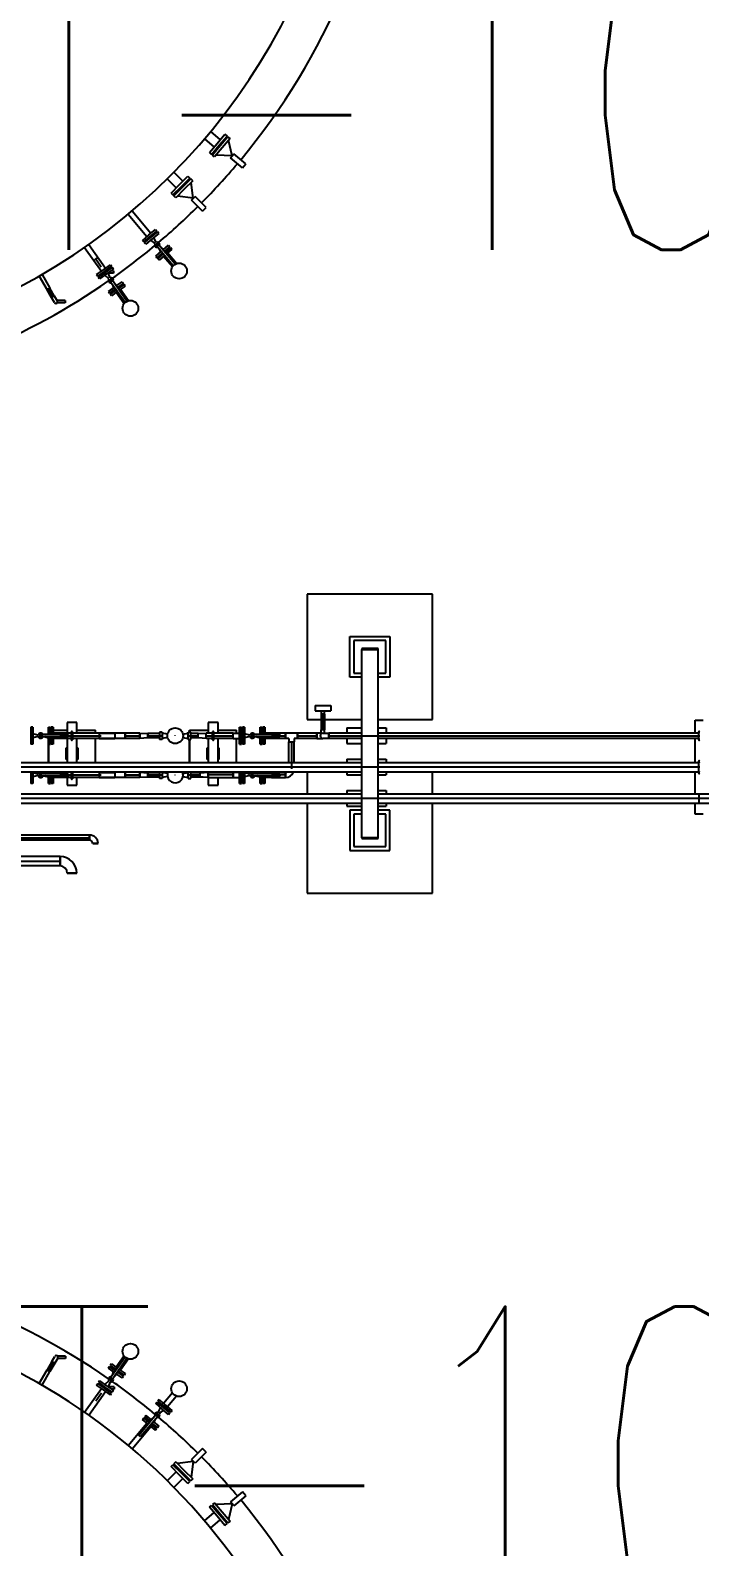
# Model space of a CAD drawing. Header units: inches. Extents: x 517790 to 538444, y 301815 to 302461.
# Drawn here: x 517837.84 to 517842.26, y 302301.58 to 302311.57 of the extents above; entities that cross this region are included whole.
import ezdxf
from ezdxf.enums import TextEntityAlignment as Align

# ---------------------------------------------------------------- set-up
doc = ezdxf.new("R2010")
doc.units = ezdxf.units.IN
doc.header["$MEASUREMENT"] = 0
doc.layers.add('硅胶总平面底图 工艺装置区', color=253, linetype='Continuous')
doc.layers.add('硅胶总平面底图0804', color=253, linetype='Continuous')
doc.styles.add('HZTXT', font='simplexs.shx', dxfattribs={"width": 0.7, "bigfont": 'hztxt.shx'})

msp = doc.modelspace()

# ---------------------------------------------------------------- linework, layer by layer
at = {"layer": '硅胶总平面底图 工艺装置区', "color": 9, "linetype": 'Continuous', "lineweight": -3}
for p, q in [((517838.9917, 302310.853), (517839.0559, 302310.7991)), ((517839.0318, 302310.9007), (517839.096, 302310.8469)), ((517839.1452, 302310.8677), (517839.0439, 302310.7471)), ((517839.0759, 302310.823), (517839.1266, 302310.8833)), ((517839.0898, 302310.8114), (517839.1404, 302310.8717)), ((517839.1464, 302310.8667), (517839.0958, 302310.8064)), ((517839.1602, 302310.8551), (517839.1096, 302310.7947)), ((517839.1266, 302310.8833), (517839.1404, 302310.8717)), ((517839.1456, 302310.8658), (517839.1452, 302310.8677)), ((517839.1602, 302310.8551), (517839.1464, 302310.8667)), ((517839.1737, 302310.741), (517839.1506, 302310.8436)), ((517839.0253, 302310.7627), (517839.0759, 302310.823)), ((517839.0253, 302310.7627), (517839.0392, 302310.751)), ((517839.0392, 302310.751), (517839.0898, 302310.8114)), ((517839.0459, 302310.747), (517839.0439, 302310.7471)), ((517839.0958, 302310.8064), (517839.0451, 302310.7461)), ((517839.059, 302310.7344), (517839.0451, 302310.7461)), ((517839.1096, 302310.7947), (517839.059, 302310.7344)), ((517839.1737, 302310.741), (517839.0686, 302310.7459)), ((517839.1626, 302310.7278), (517839.1848, 302310.7541)), ((517839.2639, 302310.6877), (517839.1848, 302310.7541)), ((517838.7902, 302310.633), (517838.8494, 302310.5738)), ((517839.2418, 302310.6614), (517839.1626, 302310.7278)), ((517839.2418, 302310.6614), (517839.2639, 302310.6877)), ((517838.7461, 302310.589), (517838.8054, 302310.5297)), ((517838.7717, 302310.4961), (517838.8274, 302310.5518)), ((517838.7845, 302310.4833), (517838.8402, 302310.539)), ((517838.9003, 302310.5903), (517838.7889, 302310.4789)), ((517838.8457, 302310.5335), (517838.79, 302310.4778)), ((517838.8274, 302310.5518), (517838.8831, 302310.6074)), ((517838.8402, 302310.539), (517838.8959, 302310.5946)), ((517838.9014, 302310.5892), (517838.8457, 302310.5335)), ((517838.9142, 302310.5764), (517838.8585, 302310.5207)), ((517838.8831, 302310.6074), (517838.8959, 302310.5946)), ((517838.9005, 302310.5883), (517838.9003, 302310.5903)), ((517838.9142, 302310.5764), (517838.9014, 302310.5892)), ((517838.9176, 302310.4615), (517838.9036, 302310.5658)), ((517838.7717, 302310.4961), (517838.7845, 302310.4833)), ((517838.7909, 302310.4787), (517838.7889, 302310.4789)), ((517838.8028, 302310.465), (517838.79, 302310.4778)), ((517838.8585, 302310.5207), (517838.8028, 302310.465)), ((517838.9176, 302310.4615), (517838.8134, 302310.4756)), ((517838.9055, 302310.4494), (517838.9298, 302310.4737)), ((517838.9785, 302310.3763), (517838.9055, 302310.4494)), ((517839.0029, 302310.4006), (517838.9298, 302310.4737)), ((517838.4892, 302310.3562), (517838.6125, 302310.2092)), ((517838.5156, 302310.3784), (517838.639, 302310.2314)), ((517838.9785, 302310.3763), (517839.0029, 302310.4006)), ((517838.6258, 302310.2203), (517838.6685, 302310.2562)), ((517838.6342, 302310.2102), (517838.677, 302310.246)), ((517838.6819, 302310.2401), (517838.6392, 302310.2043)), ((517838.6685, 302310.2562), (517838.677, 302310.246)), ((517838.6904, 302310.23), (517838.6819, 302310.2401)), ((517838.2022, 302310.1379), (517838.3123, 302309.9807)), ((517838.2305, 302310.1577), (517838.3405, 302310.0005)), ((517838.583, 302310.1844), (517838.6258, 302310.2203)), ((517838.583, 302310.1844), (517838.5915, 302310.1743)), ((517838.5915, 302310.1743), (517838.6342, 302310.2102)), ((517838.6392, 302310.2043), (517838.5965, 302310.1684)), ((517838.605, 302310.1583), (517838.5965, 302310.1684)), ((517838.6477, 302310.1942), (517838.605, 302310.1583)), ((517838.6382, 302310.2055), (517838.625, 302310.1944)), ((517838.6263, 302310.1934), (517838.625, 302310.1944)), ((517838.667, 302310.1647), (517838.6374, 302310.1856)), ((517838.6514, 302310.2166), (517838.6382, 302310.2055)), ((517838.6904, 302310.23), (517838.6477, 302310.1942)), ((517838.6521, 302310.2151), (517838.6514, 302310.2166)), ((517838.6734, 302310.17), (517838.6579, 302310.2028)), ((517838.7864, 302310.0168), (517838.6744, 302310.1502)), ((517838.7983, 302310.0268), (517838.6863, 302310.1602)), ((517838.7053, 302310.1376), (517838.7233, 302310.1248)), ((517838.719, 302310.1212), (517838.7558, 302310.1521)), ((517838.7275, 302310.1111), (517838.7643, 302310.142)), ((517838.7693, 302310.1361), (517838.7325, 302310.1052)), ((517838.7558, 302310.1521), (517838.7643, 302310.142)), ((517838.7777, 302310.126), (517838.7693, 302310.1361)), ((517838.2852, 302310.0686), (517838.2668, 302310.0566)), ((517838.276, 302310.0626), (517838.3104, 302310.0095)), ((517838.6704, 302310.0804), (517838.7071, 302310.1113)), ((517838.6704, 302310.0804), (517838.6788, 302310.0703)), ((517838.6788, 302310.0703), (517838.7156, 302310.1012)), ((517838.7206, 302310.0952), (517838.6838, 302310.0644)), ((517838.6923, 302310.0543), (517838.6838, 302310.0644)), ((517838.7291, 302310.0851), (517838.6923, 302310.0543)), ((517838.6934, 302310.1276), (517838.7028, 302310.1076)), ((517838.7086, 302310.0953), (517838.7093, 302310.0938)), ((517838.7093, 302310.0938), (517838.7166, 302310.1)), ((517838.7806, 302310.0089), (517838.7218, 302310.079)), ((517838.7285, 302310.1099), (517838.7358, 302310.116)), ((517838.7345, 302310.117), (517838.7358, 302310.116)), ((517838.7777, 302310.126), (517838.7409, 302310.0951)), ((517838.8071, 302310.0311), (517838.7482, 302310.1012)), ((517837.9027, 302309.9486), (517837.9543, 302309.8591)), ((517837.9218, 302309.9596), (517837.9734, 302309.8701)), ((517838.2807, 302309.9586), (517838.3264, 302309.9906)), ((517838.2807, 302309.9586), (517838.2883, 302309.9478)), ((517838.2883, 302309.9478), (517838.334, 302309.9798)), ((517838.3384, 302309.9734), (517838.2927, 302309.9415)), ((517838.3003, 302309.9307), (517838.2927, 302309.9415)), ((517838.346, 302309.9627), (517838.3003, 302309.9307)), ((517838.3226, 302309.9705), (517838.322, 302309.9714)), ((517838.3375, 302309.9747), (517838.3234, 302309.9648)), ((517838.3246, 302309.9638), (517838.3234, 302309.9648)), ((517838.3264, 302309.9906), (517838.3721, 302310.0226)), ((517838.334, 302309.9798), (517838.3797, 302310.0118)), ((517838.3626, 302309.9316), (517838.335, 302309.955)), ((517838.3517, 302309.9846), (517838.3375, 302309.9747)), ((517838.3841, 302310.0054), (517838.3384, 302309.9734)), ((517838.3401, 302309.9841), (517838.3411, 302309.9825)), ((517838.3511, 302309.9843), (517838.3403, 302309.9843)), ((517838.3917, 302309.9946), (517838.346, 302309.9627)), ((517838.3522, 302309.9831), (517838.3517, 302309.9846)), ((517838.3538, 302309.9843), (517838.3518, 302309.9843)), ((517838.3695, 302309.9364), (517838.3569, 302309.9703)), ((517838.3928, 302309.9688), (517838.3575, 302309.9688)), ((517838.3721, 302310.0226), (517838.3797, 302310.0118)), ((517838.3928, 302309.9843), (517838.3768, 302309.9843)), ((517838.3917, 302309.9946), (517838.3841, 302310.0054)), ((517838.3928, 302309.9843), (517838.3928, 302309.9688)), ((517837.9543, 302309.8591), (517837.9639, 302309.8646)), ((517837.9544, 302309.8591), (517837.9639, 302309.8646)), ((517837.9833, 302309.8089), (517837.9544, 302309.8591)), ((517837.9639, 302309.8646), (517837.9734, 302309.8701)), ((517837.9639, 302309.8646), (517837.9734, 302309.8701)), ((517837.9639, 302309.8646), (517837.9929, 302309.8144)), ((517838.0024, 302309.8199), (517837.9734, 302309.8701)), ((517838.3586, 302309.8473), (517838.398, 302309.8749)), ((517838.3586, 302309.8473), (517838.3662, 302309.8365)), ((517838.3662, 302309.8365), (517838.4055, 302309.8641)), ((517838.4687, 302309.7739), (517838.3688, 302309.9165)), ((517838.41, 302309.8577), (517838.3706, 302309.8302)), ((517838.4175, 302309.8469), (517838.3782, 302309.8194)), ((517838.4814, 302309.7828), (517838.3815, 302309.9254)), ((517838.3857, 302309.8924), (517838.3934, 302309.8717)), ((517838.3981, 302309.8589), (517838.3987, 302309.8573)), ((517838.3984, 302309.9013), (517838.4153, 302309.887)), ((517838.3987, 302309.8573), (517838.4064, 302309.8628)), ((517838.4623, 302309.7665), (517838.4098, 302309.8415)), ((517838.4107, 302309.8838), (517838.45, 302309.9113)), ((517838.4182, 302309.873), (517838.4576, 302309.9005)), ((517838.4191, 302309.8717), (517838.4269, 302309.8771)), ((517838.462, 302309.8942), (517838.4227, 302309.8666)), ((517838.4257, 302309.8782), (517838.4269, 302309.8771)), ((517838.4696, 302309.8834), (517838.4302, 302309.8558)), ((517838.4905, 302309.7863), (517838.438, 302309.8613)), ((517838.45, 302309.9113), (517838.4576, 302309.9005)), ((517838.4696, 302309.8834), (517838.462, 302309.8942)), ((517838.0024, 302309.8199), (517837.9833, 302309.8089)), ((517837.9833, 302309.8089), (517837.9929, 302309.8144)), ((517838.003, 302309.7748), (517837.9833, 302309.8089)), ((517837.9929, 302309.8144), (517838.0024, 302309.8199)), ((517838.0024, 302309.8199), (517838.0221, 302309.7858)), ((517838.0735, 302309.7726), (517838.0204, 302309.7726)), ((517838.0735, 302309.7881), (517838.0208, 302309.7881)), ((517838.0735, 302309.7881), (517838.0735, 302309.7726)), ((517838.3782, 302309.8194), (517838.3706, 302309.8302)), ((517840.4955, 302307.8532), (517839.6689, 302307.8532)), ((517839.6689, 302307.8532), (517839.6689, 302307.0266)), ((517840.4955, 302307.0266), (517840.4955, 302307.8532)), ((517839.9502, 302307.5732), (517840.2142, 302307.5732)), ((517839.9502, 302307.3066), (517839.9502, 302307.5732)), ((517839.9764, 302307.547), (517839.9764, 302307.3328)), ((517840.188, 302307.547), (517839.9764, 302307.547)), ((517840.188, 302307.3328), (517840.188, 302307.547)), ((517840.2142, 302307.5732), (517840.2142, 302307.3066)), ((517840.1355, 302307.4945), (517840.0289, 302307.4945)), ((517840.0289, 302307.4945), (517840.0289, 302307.4887)), ((517840.0289, 302307.4887), (517840.1355, 302307.4887)), ((517840.0289, 302306.2487), (517840.0289, 302307.4887)), ((517840.1355, 302307.4887), (517840.1355, 302307.4945)), ((517840.1355, 302306.2487), (517840.1355, 302307.4887)), ((517840.0289, 302307.3066), (517839.9502, 302307.3066)), ((517839.9764, 302307.3328), (517840.0289, 302307.3328)), ((517840.1355, 302307.3328), (517840.188, 302307.3328)), ((517840.2142, 302307.3066), (517840.1355, 302307.3066)), ((517839.7205, 302307.1196), (517839.7722, 302307.1196)), ((517839.7205, 302307.1196), (517839.7205, 302307.0852)), ((517839.7205, 302307.0852), (517839.7722, 302307.0852)), ((517839.7612, 302307.0852), (517839.7612, 302307.063)), ((517839.7832, 302307.063), (517839.7612, 302307.063)), ((517839.7612, 302307.063), (517839.7612, 302306.9597)), ((517839.7612, 302307.063), (517839.7722, 302307.063)), ((517839.7722, 302307.1196), (517839.8239, 302307.1196)), ((517839.7722, 302307.0852), (517839.8239, 302307.0852)), ((517839.7722, 302306.9597), (517839.7722, 302307.063)), ((517839.7722, 302307.063), (517839.7832, 302307.063)), ((517839.7832, 302307.063), (517839.7832, 302307.0852)), ((517839.7832, 302307.063), (517839.7832, 302306.9597)), ((517839.8239, 302307.1196), (517839.8239, 302307.0852)), ((517837.8466, 302306.9376), (517837.8466, 302306.9031)), ((517837.8482, 302306.9372), (517837.8466, 302306.9376)), ((517837.8482, 302306.9761), (517837.8482, 302306.9203)), ((517837.8614, 302306.9761), (517837.8482, 302306.9761)), ((517837.8614, 302306.9761), (517837.8614, 302306.9203)), ((517837.9631, 302306.9281), (517837.9631, 302306.9761)), ((517837.9631, 302306.9761), (517837.9763, 302306.9761)), ((517837.9763, 302306.9281), (517837.9763, 302306.9761)), ((517837.9763, 302306.9569), (517837.9824, 302306.9569)), ((517837.9763, 302306.9569), (517837.9824, 302306.9569)), ((517837.9763, 302306.9372), (517837.9778, 302306.9376)), ((517837.9778, 302306.9281), (517837.9778, 302306.9376)), ((517837.9824, 302306.9761), (517837.9824, 302306.9281)), ((517837.9956, 302306.9761), (517837.9824, 302306.9761)), ((517837.9956, 302306.9761), (517837.9956, 302306.9281)), ((517837.9956, 302306.9569), (517838.0863, 302306.9569)), ((517837.9956, 302306.9569), (517838.0863, 302306.9569)), ((517838.0381, 302306.9376), (517837.9956, 302306.9376)), ((517838.0381, 302306.9376), (517838.0381, 302306.9281)), ((517838.0381, 302306.9281), (517838.0381, 302306.9376)), ((517838.1158, 302306.9376), (517838.0381, 302306.9376)), ((517838.0863, 302307.0085), (517838.0863, 302306.9376)), ((517838.0863, 302307.0085), (517838.0863, 302306.9376)), ((517838.1514, 302307.0085), (517838.0863, 302307.0085)), ((517838.1514, 302307.0085), (517838.0863, 302307.0085)), ((517838.1158, 302306.8945), (517838.1158, 302306.9462)), ((517838.122, 302306.9462), (517838.122, 302306.8945)), ((517838.3108, 302306.9376), (517838.122, 302306.9376)), ((517838.1514, 302306.9376), (517838.1514, 302307.0085)), ((517838.1514, 302306.9376), (517838.1514, 302307.0085)), ((517838.1514, 302306.9569), (517838.2739, 302306.9569)), ((517838.1514, 302306.9569), (517838.2739, 302306.9569)), ((517838.2739, 302306.9376), (517838.2739, 302306.9569)), ((517838.2739, 302306.9376), (517838.2739, 302306.9569)), ((517838.2985, 302306.9375), (517838.3502, 302306.9375)), ((517838.2985, 302306.9375), (517838.2985, 302306.9031)), ((517838.3108, 302306.9376), (517838.3108, 302306.9375)), ((517838.3895, 302306.9376), (517838.3108, 302306.9376)), ((517838.3108, 302306.9375), (517838.3108, 302306.9376)), ((517838.3502, 302306.9375), (517838.4018, 302306.9375)), ((517838.3895, 302306.9376), (517838.3895, 302306.9375)), ((517838.3895, 302306.9376), (517838.3895, 302306.9375)), ((517838.4683, 302306.9376), (517838.3895, 302306.9376)), ((517838.4018, 302306.9375), (517838.4018, 302306.9031)), ((517838.4683, 302306.9376), (517838.4683, 302306.9031)), ((517838.4683, 302306.9031), (517838.4683, 302306.9376)), ((517838.5667, 302306.9376), (517838.4683, 302306.9376)), ((517838.5667, 302306.9376), (517838.5667, 302306.9203)), ((517838.5667, 302306.9376), (517838.6192, 302306.9341)), ((517838.5667, 302306.9031), (517838.5667, 302306.9376)), ((517838.6956, 302306.9441), (517838.6956, 302306.9203)), ((517838.7137, 302306.9441), (517838.6956, 302306.9441)), ((517838.7137, 302306.9441), (517838.7137, 302306.9203)), ((517838.7484, 302306.9309), (517838.7137, 302306.9374)), ((517838.8496, 302306.9309), (517838.8843, 302306.9374)), ((517838.8843, 302306.9203), (517838.8843, 302306.9441)), ((517838.8843, 302306.9441), (517838.9023, 302306.9441)), ((517838.8939, 302306.9569), (517839.0163, 302306.9569)), ((517838.8939, 302306.9569), (517839.0163, 302306.9569)), ((517838.8939, 302306.9569), (517838.8939, 302306.9441)), ((517838.8939, 302306.9441), (517838.8939, 302306.9569)), ((517838.9023, 302306.9203), (517838.9023, 302306.9441)), ((517838.9503, 302306.9341), (517839.0028, 302306.9376)), ((517839.0028, 302306.9203), (517839.0028, 302306.9376)), ((517839.0028, 302306.9031), (517839.0028, 302306.9376)), ((517839.0458, 302306.9376), (517839.0028, 302306.9376)), ((517839.0814, 302307.0085), (517839.0163, 302307.0085)), ((517839.0814, 302307.0085), (517839.0163, 302307.0085)), ((517839.0163, 302307.0085), (517839.0163, 302306.9376)), ((517839.0163, 302307.0085), (517839.0163, 302306.9376)), ((517839.0458, 302306.8945), (517839.0458, 302306.9462)), ((517839.052, 302306.9462), (517839.052, 302306.8945)), ((517839.1814, 302306.9376), (517839.052, 302306.9376)), ((517839.0814, 302306.9376), (517839.0814, 302307.0085)), ((517839.0814, 302306.9376), (517839.0814, 302307.0085)), ((517839.0814, 302306.9569), (517839.2039, 302306.9569)), ((517839.0814, 302306.9569), (517839.2039, 302306.9569)), ((517839.1814, 302306.9031), (517839.1814, 302306.9376)), ((517839.1814, 302306.9203), (517839.1814, 302306.9376)), ((517839.1814, 302306.9376), (517839.2238, 302306.9376)), ((517839.2039, 302306.9376), (517839.2039, 302306.9569)), ((517839.2039, 302306.9376), (517839.2039, 302306.9569)), ((517839.2238, 302306.9203), (517839.2238, 302306.9761)), ((517839.2238, 302306.9761), (517839.237, 302306.9761)), ((517839.237, 302306.9203), (517839.237, 302306.9761)), ((517839.2416, 302306.9376), (517839.2416, 302306.9031)), ((517839.2432, 302306.9372), (517839.2416, 302306.9376)), ((517839.2432, 302306.9761), (517839.2432, 302306.9203)), ((517839.2564, 302306.9761), (517839.2432, 302306.9761)), ((517839.2564, 302306.9761), (517839.2564, 302306.9203)), ((517839.3581, 302306.9281), (517839.3581, 302306.9761)), ((517839.3581, 302306.9761), (517839.3713, 302306.9761)), ((517839.3713, 302306.9281), (517839.3713, 302306.9761)), ((517839.3713, 302306.9372), (517839.3728, 302306.9376)), ((517839.3728, 302306.9281), (517839.3728, 302306.9376)), ((517839.3774, 302306.9761), (517839.3774, 302306.9281)), ((517839.3906, 302306.9761), (517839.3774, 302306.9761)), ((517839.3906, 302306.9761), (517839.3906, 302306.9281)), ((517839.4331, 302306.9376), (517839.3906, 302306.9376)), ((517839.4331, 302306.9376), (517839.4331, 302306.9281)), ((517839.4331, 302306.9281), (517839.4331, 302306.9376)), ((517839.5262, 302306.9376), (517839.4331, 302306.9376)), ((517839.5262, 302306.9376), (517839.5262, 302306.9031)), ((517839.6049, 302306.9376), (517839.5262, 302306.9376)), ((517839.5262, 302306.9031), (517839.5262, 302306.9376)), ((517839.6049, 302306.9031), (517839.6049, 302306.9376)), ((517839.7328, 302306.9376), (517839.6049, 302306.9376)), ((517839.6049, 302306.9376), (517839.6049, 302306.9031)), ((517839.6689, 302307.0266), (517839.7612, 302307.0266)), ((517839.7328, 302306.9376), (517839.7328, 302306.9203)), ((517839.7612, 302306.9376), (517839.7328, 302306.9376)), ((517839.7328, 302306.9031), (517839.7328, 302306.9376)), ((517839.7832, 302306.9597), (517839.7612, 302306.9597)), ((517839.7612, 302306.9336), (517839.7612, 302306.9597)), ((517839.7832, 302306.9597), (517839.7612, 302306.9597)), ((517839.7722, 302306.9376), (517839.8116, 302306.9376)), ((517839.7832, 302307.0266), (517840.0289, 302307.0266)), ((517839.7832, 302306.9376), (517839.7832, 302306.9597)), ((517839.8116, 302306.9031), (517839.8116, 302306.9376)), ((517840.0289, 302306.9376), (517839.8116, 302306.9376)), ((517839.8116, 302306.9376), (517839.8116, 302306.9031)), ((517839.9299, 302306.972), (517840.0289, 302306.972)), ((517839.9299, 302306.972), (517839.9299, 302306.9376)), ((517840.1355, 302307.0266), (517840.4955, 302307.0266)), ((517840.1355, 302306.972), (517840.1882, 302306.972)), ((517842.2491, 302306.9376), (517840.1355, 302306.9376)), ((517840.1882, 302306.972), (517840.1882, 302306.9376)), ((517842.2259, 302307.0237), (517842.2784, 302307.0237)), ((517842.2259, 302306.9376), (517842.2259, 302307.0237)), ((517842.2491, 302306.8945), (517842.2491, 302306.9462)), ((517842.2522, 302306.9376), (517842.2522, 302306.9493)), ((517837.8482, 302306.9035), (517837.8466, 302306.9031)), ((517837.8482, 302306.9203), (517837.8482, 302306.8646)), ((517837.8614, 302306.8646), (517837.8482, 302306.8646)), ((517837.8964, 302306.9245), (517837.8614, 302306.9337)), ((517837.8614, 302306.9203), (517837.8614, 302306.8646)), ((517837.8964, 302306.9162), (517837.8614, 302306.907)), ((517838.0927, 302306.9281), (517837.9122, 302306.9281)), ((517838.0927, 302306.9126), (517837.9122, 302306.9126)), ((517837.9417, 302306.9281), (517837.9631, 302306.9337)), ((517837.9417, 302306.9126), (517837.9631, 302306.907)), ((517837.9631, 302306.8646), (517837.9631, 302306.9126)), ((517837.9631, 302306.8646), (517837.9763, 302306.8646)), ((517837.9639, 302306.8646), (517837.9639, 302306.7448)), ((517837.9639, 302306.7448), (517837.9639, 302306.8646)), ((517837.9763, 302306.8646), (517837.9763, 302306.9126)), ((517837.9763, 302306.9035), (517837.9778, 302306.9031)), ((517837.9778, 302306.9031), (517837.9778, 302306.9126)), ((517837.9824, 302306.9126), (517837.9824, 302306.8646)), ((517837.9956, 302306.8646), (517837.9824, 302306.8646)), ((517837.9956, 302306.9126), (517837.9956, 302306.8646)), ((517838.0381, 302306.9031), (517837.9956, 302306.9031)), ((517838.0381, 302306.9203), (517838.0927, 302306.9203)), ((517838.0381, 302306.9126), (517838.0381, 302306.9031)), ((517838.0381, 302306.9031), (517838.0381, 302306.9126)), ((517838.1158, 302306.9031), (517838.0381, 302306.9031)), ((517838.0801, 302306.7631), (517838.0801, 302306.8406)), ((517838.0801, 302306.7631), (517838.0801, 302306.8406)), ((517838.0801, 302306.8406), (517838.0863, 302306.8406)), ((517838.0801, 302306.8406), (517838.0863, 302306.8406)), ((517838.0863, 302306.9031), (517838.0863, 302306.7448)), ((517838.0863, 302306.9031), (517838.0863, 302306.7448)), ((517838.0927, 302306.9281), (517838.0927, 302306.9203)), ((517838.0927, 302306.9203), (517838.1158, 302306.9203)), ((517838.0927, 302306.9203), (517838.0927, 302306.9126)), ((517838.1158, 302306.9203), (517838.122, 302306.9203)), ((517838.122, 302306.9203), (517838.2985, 302306.9203)), ((517838.3108, 302306.9031), (517838.122, 302306.9031)), ((517838.1514, 302306.7448), (517838.1514, 302306.9031)), ((517838.1514, 302306.7448), (517838.1514, 302306.9031)), ((517838.1514, 302306.8406), (517838.1576, 302306.8406)), ((517838.1514, 302306.8406), (517838.1576, 302306.8406)), ((517838.1576, 302306.8406), (517838.1576, 302306.7631)), ((517838.1576, 302306.7631), (517838.1576, 302306.8406)), ((517838.2739, 302306.7448), (517838.2739, 302306.9031)), ((517838.2739, 302306.7448), (517838.2739, 302306.9031)), ((517838.2985, 302306.9203), (517838.3108, 302306.9203)), ((517838.2985, 302306.9031), (517838.3502, 302306.9031)), ((517838.3108, 302306.9031), (517838.3108, 302306.9031)), ((517838.3895, 302306.9031), (517838.3108, 302306.9031)), ((517838.3108, 302306.9031), (517838.3108, 302306.9031)), ((517838.3502, 302306.9031), (517838.4018, 302306.9031)), ((517838.3895, 302306.9031), (517838.3895, 302306.9031)), ((517838.3895, 302306.9031), (517838.3895, 302306.9031)), ((517838.4683, 302306.9031), (517838.3895, 302306.9031)), ((517838.4683, 302306.9203), (517838.5667, 302306.9203)), ((517838.5667, 302306.9031), (517838.4683, 302306.9031)), ((517838.5667, 302306.9203), (517838.5667, 302306.9031)), ((517838.6192, 302306.9066), (517838.5667, 302306.9031)), ((517838.6192, 302306.9341), (517838.6192, 302306.9203)), ((517838.6192, 302306.9066), (517838.6192, 302306.9341)), ((517838.6956, 302306.9341), (517838.6192, 302306.9341)), ((517838.6192, 302306.9203), (517838.6192, 302306.9066)), ((517838.6192, 302306.9203), (517838.6956, 302306.9203)), ((517838.6956, 302306.9066), (517838.6192, 302306.9066)), ((517838.6956, 302306.9203), (517838.6956, 302306.8966)), ((517838.6956, 302306.9203), (517838.7104, 302306.9203)), ((517838.7137, 302306.8966), (517838.6956, 302306.8966)), ((517838.7137, 302306.9203), (517838.7137, 302306.8966)), ((517838.7484, 302306.9098), (517838.7137, 302306.9033)), ((517838.799, 302306.9193), (517838.799, 302306.9214)), ((517838.8496, 302306.9098), (517838.8843, 302306.9033)), ((517838.8843, 302306.8966), (517838.8843, 302306.9203)), ((517838.8843, 302306.8966), (517838.9023, 302306.8966)), ((517838.8875, 302306.9203), (517838.9023, 302306.9203)), ((517838.8939, 302306.8966), (517838.8939, 302306.7448)), ((517838.8939, 302306.7448), (517838.8939, 302306.8966)), ((517838.9503, 302306.9341), (517838.9023, 302306.9341)), ((517838.9023, 302306.8966), (517838.9023, 302306.9203)), ((517838.9023, 302306.9203), (517838.9503, 302306.9203)), ((517838.9503, 302306.9066), (517838.9023, 302306.9066)), ((517838.9503, 302306.9203), (517838.9503, 302306.9341)), ((517838.9503, 302306.9066), (517838.9503, 302306.9341)), ((517838.9503, 302306.9066), (517838.9503, 302306.9203)), ((517839.0028, 302306.9031), (517838.9503, 302306.9066)), ((517839.0028, 302306.9031), (517839.0028, 302306.9203)), ((517839.0028, 302306.9203), (517839.0458, 302306.9203)), ((517839.0458, 302306.9031), (517839.0028, 302306.9031)), ((517839.0101, 302306.7631), (517839.0101, 302306.8406)), ((517839.0101, 302306.7631), (517839.0101, 302306.8406)), ((517839.0101, 302306.8406), (517839.0163, 302306.8406)), ((517839.0101, 302306.8406), (517839.0163, 302306.8406)), ((517839.0163, 302306.9031), (517839.0163, 302306.7448)), ((517839.0163, 302306.9031), (517839.0163, 302306.7448)), ((517839.0458, 302306.9203), (517839.052, 302306.9203)), ((517839.052, 302306.9203), (517839.1814, 302306.9203)), ((517839.1814, 302306.9031), (517839.052, 302306.9031)), ((517839.0814, 302306.7448), (517839.0814, 302306.9031)), ((517839.0814, 302306.7448), (517839.0814, 302306.9031)), ((517839.0814, 302306.8406), (517839.0876, 302306.8406)), ((517839.0814, 302306.8406), (517839.0876, 302306.8406)), ((517839.0876, 302306.8406), (517839.0876, 302306.7631)), ((517839.0876, 302306.7631), (517839.0876, 302306.8406)), ((517839.1814, 302306.9031), (517839.1814, 302306.9203)), ((517839.1814, 302306.9031), (517839.2238, 302306.9031)), ((517839.2039, 302306.7448), (517839.2039, 302306.9031)), ((517839.2039, 302306.7448), (517839.2039, 302306.9031)), ((517839.2238, 302306.8646), (517839.2238, 302306.9203)), ((517839.2238, 302306.8646), (517839.237, 302306.8646)), ((517839.237, 302306.8646), (517839.237, 302306.9203)), ((517839.2432, 302306.9035), (517839.2416, 302306.9031)), ((517839.2432, 302306.9203), (517839.2432, 302306.8646)), ((517839.2564, 302306.8646), (517839.2432, 302306.8646)), ((517839.2913, 302306.9245), (517839.2564, 302306.9337)), ((517839.2564, 302306.9203), (517839.2564, 302306.8646)), ((517839.2913, 302306.9162), (517839.2564, 302306.907)), ((517839.4877, 302306.9281), (517839.3072, 302306.9281)), ((517839.4877, 302306.9126), (517839.3072, 302306.9126)), ((517839.3367, 302306.9281), (517839.3581, 302306.9337)), ((517839.3367, 302306.9126), (517839.3581, 302306.907)), ((517839.3581, 302306.8646), (517839.3581, 302306.9126)), ((517839.3581, 302306.8646), (517839.3713, 302306.8646)), ((517839.3713, 302306.8646), (517839.3713, 302306.9126)), ((517839.3713, 302306.9035), (517839.3728, 302306.9031)), ((517839.3728, 302306.9031), (517839.3728, 302306.9126)), ((517839.3774, 302306.9126), (517839.3774, 302306.8646)), ((517839.3906, 302306.8646), (517839.3774, 302306.8646)), ((517839.3906, 302306.9126), (517839.3906, 302306.8646)), ((517839.4331, 302306.9031), (517839.3906, 302306.9031)), ((517839.4331, 302306.9203), (517839.4877, 302306.9203)), ((517839.4331, 302306.9126), (517839.4331, 302306.9031)), ((517839.4331, 302306.9031), (517839.4331, 302306.9126)), ((517839.5262, 302306.9031), (517839.4331, 302306.9031)), ((517839.4877, 302306.9281), (517839.4877, 302306.9203)), ((517839.4877, 302306.9203), (517839.4877, 302306.9126)), ((517839.4877, 302306.9203), (517839.5262, 302306.9203)), ((517839.5483, 302306.9031), (517839.5262, 302306.9031)), ((517839.5483, 302306.9031), (517839.5483, 302306.881)), ((517839.5483, 302306.881), (517839.5828, 302306.881)), ((517839.5483, 302306.7448), (517839.5483, 302306.881)), ((517839.5483, 302306.881), (517839.5655, 302306.881)), ((517839.5655, 302306.881), (517839.5655, 302306.7448)), ((517839.5655, 302306.881), (517839.5828, 302306.881)), ((517839.6049, 302306.9031), (517839.5828, 302306.9031)), ((517839.5828, 302306.9031), (517839.5828, 302306.881)), ((517839.5828, 302306.7448), (517839.5828, 302306.881)), ((517839.6049, 302306.9203), (517839.7328, 302306.9203)), ((517839.7328, 302306.9031), (517839.6049, 302306.9031)), ((517839.7328, 302306.9203), (517839.7328, 302306.9031)), ((517839.7328, 302306.9031), (517839.7722, 302306.9031)), ((517839.8116, 302306.9031), (517839.7722, 302306.9031)), ((517839.8116, 302306.9203), (517840.0289, 302306.9203)), ((517840.0289, 302306.9031), (517839.8116, 302306.9031)), ((517839.9299, 302306.9031), (517839.9299, 302306.8687)), ((517839.9299, 302306.8687), (517840.0289, 302306.8687)), ((517840.0289, 302306.9203), (517840.1355, 302306.9203)), ((517840.1355, 302306.9203), (517842.2491, 302306.9203)), ((517842.2491, 302306.9031), (517840.1355, 302306.9031)), ((517840.1355, 302306.8687), (517840.1882, 302306.8687)), ((517840.1882, 302306.9031), (517840.1882, 302306.8687)), ((517842.2259, 302306.7448), (517842.2259, 302306.9031)), ((517842.2491, 302306.9203), (517842.2553, 302306.9203)), ((517842.2522, 302306.8914), (517842.2522, 302306.9031)), ((517835.9243, 302306.7448), (517840.0289, 302306.7448)), ((517838.0863, 302306.7631), (517838.0801, 302306.7631)), ((517838.0863, 302306.7631), (517838.0801, 302306.7631)), ((517838.1576, 302306.7631), (517838.1514, 302306.7631)), ((517838.1576, 302306.7631), (517838.1514, 302306.7631)), ((517839.0163, 302306.7631), (517839.0101, 302306.7631)), ((517839.0163, 302306.7631), (517839.0101, 302306.7631)), ((517839.0876, 302306.7631), (517839.0814, 302306.7631)), ((517839.0876, 302306.7631), (517839.0814, 302306.7631)), ((517839.5655, 302306.7448), (517839.5655, 302306.7014)), ((517839.9299, 302306.7653), (517839.9299, 302306.7448)), ((517839.9299, 302306.7653), (517840.0289, 302306.7653)), ((517840.1355, 302306.7653), (517840.1882, 302306.7653)), ((517840.1355, 302306.7448), (517842.2491, 302306.7448)), ((517840.1882, 302306.7653), (517840.1882, 302306.7448)), ((517842.2491, 302306.6744), (517842.2491, 302306.7529)), ((517842.2522, 302306.7448), (517842.2522, 302306.756)), ((517842.2522, 302306.7448), (517842.2522, 302306.7424)), ((517840.0289, 302306.7137), (517835.9243, 302306.7137)), ((517835.9243, 302306.6825), (517840.0289, 302306.6825)), ((517837.8466, 302306.6793), (517837.8466, 302306.6447)), ((517837.8482, 302306.6788), (517837.8466, 302306.6793)), ((517837.8482, 302306.6452), (517837.8466, 302306.6447)), ((517837.8482, 302306.6825), (517837.8482, 302306.662)), ((517837.8482, 302306.662), (517837.8482, 302306.6062)), ((517837.8614, 302306.6825), (517837.8614, 302306.662)), ((517837.8964, 302306.6662), (517837.8614, 302306.6754)), ((517837.8614, 302306.662), (517837.8614, 302306.6062)), ((517837.8964, 302306.6578), (517837.8614, 302306.6486)), ((517838.0927, 302306.6697), (517837.9122, 302306.6697)), ((517838.0927, 302306.6543), (517837.9122, 302306.6543)), ((517837.9417, 302306.6697), (517837.9631, 302306.6754)), ((517837.9417, 302306.6543), (517837.9631, 302306.6486)), ((517837.9631, 302306.6697), (517837.9631, 302306.6825)), ((517837.9631, 302306.6062), (517837.9631, 302306.6543)), ((517837.9763, 302306.6697), (517837.9763, 302306.6825)), ((517837.9763, 302306.6788), (517837.9778, 302306.6793)), ((517837.9763, 302306.6062), (517837.9763, 302306.6543)), ((517837.9763, 302306.6452), (517837.9778, 302306.6447)), ((517837.9778, 302306.6697), (517837.9778, 302306.6793)), ((517837.9778, 302306.6447), (517837.9778, 302306.6543)), ((517837.9824, 302306.6469), (517837.9778, 302306.6469)), ((517837.9824, 302306.6469), (517837.9778, 302306.6469)), ((517837.9824, 302306.6825), (517837.9824, 302306.6697)), ((517837.9824, 302306.6543), (517837.9824, 302306.6062)), ((517837.9956, 302306.6825), (517837.9956, 302306.6697)), ((517838.0381, 302306.6793), (517837.9956, 302306.6793)), ((517837.9956, 302306.6543), (517837.9956, 302306.6062)), ((517838.0381, 302306.6447), (517837.9956, 302306.6447)), ((517838.0381, 302306.6793), (517838.0381, 302306.6697)), ((517838.0381, 302306.6697), (517838.0381, 302306.6793)), ((517838.1158, 302306.6793), (517838.0381, 302306.6793)), ((517838.0381, 302306.662), (517838.0927, 302306.662)), ((517838.0381, 302306.6543), (517838.0381, 302306.6447)), ((517838.0381, 302306.6447), (517838.0381, 302306.6543)), ((517838.1158, 302306.6447), (517838.0381, 302306.6447)), ((517838.0863, 302306.6825), (517838.0863, 302306.6793)), ((517838.0863, 302306.6825), (517838.0863, 302306.6793)), ((517838.0863, 302306.6447), (517838.0863, 302306.5952)), ((517838.0863, 302306.6447), (517838.0863, 302306.5952)), ((517838.0927, 302306.6697), (517838.0927, 302306.662)), ((517838.0927, 302306.662), (517838.0927, 302306.6543)), ((517838.0927, 302306.662), (517838.1158, 302306.662)), ((517838.1158, 302306.6362), (517838.1158, 302306.6825)), ((517838.1158, 302306.662), (517838.122, 302306.662)), ((517838.122, 302306.6825), (517838.122, 302306.6362)), ((517838.3108, 302306.6793), (517838.122, 302306.6793)), ((517838.122, 302306.662), (517838.2985, 302306.662)), ((517838.3108, 302306.6447), (517838.122, 302306.6447)), ((517838.1514, 302306.6793), (517838.1514, 302306.6825)), ((517838.1514, 302306.6793), (517838.1514, 302306.6825)), ((517838.1514, 302306.5952), (517838.1514, 302306.6447)), ((517838.1514, 302306.5952), (517838.1514, 302306.6447)), ((517838.2739, 302306.6793), (517838.2739, 302306.6825)), ((517838.2739, 302306.6793), (517838.2739, 302306.6825)), ((517838.2985, 302306.6792), (517838.3502, 302306.6792)), ((517838.2985, 302306.6792), (517838.2985, 302306.6448)), ((517838.2985, 302306.662), (517838.3108, 302306.662)), ((517838.2985, 302306.6448), (517838.3502, 302306.6448)), ((517838.3108, 302306.6792), (517838.3108, 302306.6793)), ((517838.3108, 302306.6793), (517838.3108, 302306.6792)), ((517838.3895, 302306.6793), (517838.3108, 302306.6793)), ((517838.3108, 302306.6447), (517838.3108, 302306.6448)), ((517838.3108, 302306.6448), (517838.3108, 302306.6447)), ((517838.3895, 302306.6447), (517838.3108, 302306.6447)), ((517838.3502, 302306.6792), (517838.4018, 302306.6792)), ((517838.3502, 302306.6448), (517838.4018, 302306.6448)), ((517838.3895, 302306.6793), (517838.3895, 302306.6792)), ((517838.4683, 302306.6793), (517838.3895, 302306.6793)), ((517838.3895, 302306.6793), (517838.3895, 302306.6792)), ((517838.3895, 302306.6448), (517838.3895, 302306.6447)), ((517838.3895, 302306.6448), (517838.3895, 302306.6447)), ((517838.4683, 302306.6447), (517838.3895, 302306.6447)), ((517838.4018, 302306.6792), (517838.4018, 302306.6448)), ((517838.4683, 302306.6447), (517838.4683, 302306.6793)), ((517838.5667, 302306.6793), (517838.4683, 302306.6793)), ((517838.4683, 302306.6793), (517838.4683, 302306.6447)), ((517838.4683, 302306.662), (517838.5667, 302306.662)), ((517838.5667, 302306.6447), (517838.4683, 302306.6447)), ((517838.5667, 302306.6447), (517838.5667, 302306.6793)), ((517838.5667, 302306.6793), (517838.5667, 302306.662)), ((517838.5667, 302306.6793), (517838.6192, 302306.6758)), ((517838.5667, 302306.662), (517838.5667, 302306.6447)), ((517838.6192, 302306.6482), (517838.5667, 302306.6447)), ((517838.6192, 302306.6758), (517838.6192, 302306.662)), ((517838.6192, 302306.6482), (517838.6192, 302306.6758)), ((517838.6956, 302306.6758), (517838.6192, 302306.6758)), ((517838.6192, 302306.662), (517838.6192, 302306.6482)), ((517838.6192, 302306.662), (517838.6956, 302306.662)), ((517838.6956, 302306.6482), (517838.6192, 302306.6482)), ((517838.6956, 302306.6825), (517838.6956, 302306.662)), ((517838.6956, 302306.662), (517838.7104, 302306.662)), ((517838.6956, 302306.662), (517838.6956, 302306.6382)), ((517838.7137, 302306.6382), (517838.6956, 302306.6382)), ((517838.7137, 302306.6825), (517838.7137, 302306.662)), ((517838.7484, 302306.6725), (517838.7137, 302306.6791)), ((517838.7137, 302306.662), (517838.7137, 302306.6382)), ((517838.7484, 302306.6515), (517838.7137, 302306.6449)), ((517838.799, 302306.661), (517838.799, 302306.663)), ((517838.8496, 302306.6725), (517838.8843, 302306.6791)), ((517838.8496, 302306.6515), (517838.8843, 302306.6449)), ((517838.8843, 302306.662), (517838.8843, 302306.6825)), ((517838.8843, 302306.6382), (517838.8843, 302306.662)), ((517838.8843, 302306.6382), (517838.9023, 302306.6382)), ((517838.8875, 302306.662), (517838.9023, 302306.662)), ((517838.9023, 302306.662), (517838.9023, 302306.6825)), ((517838.9638, 302306.6758), (517838.9023, 302306.6758)), ((517838.9023, 302306.662), (517838.9638, 302306.662)), ((517838.9023, 302306.6382), (517838.9023, 302306.662)), ((517838.9638, 302306.6482), (517838.9023, 302306.6482)), ((517838.9843, 302306.6469), (517838.9023, 302306.6469)), ((517838.9843, 302306.6469), (517838.9023, 302306.6469)), ((517838.9638, 302306.6758), (517839.0163, 302306.6793)), ((517838.9638, 302306.6482), (517838.9638, 302306.6758)), ((517838.9638, 302306.662), (517838.9638, 302306.6758)), ((517838.9638, 302306.6482), (517838.9638, 302306.662)), ((517839.0163, 302306.6447), (517838.9638, 302306.6482)), ((517839.0163, 302306.6825), (517839.0163, 302306.6793)), ((517839.0163, 302306.6825), (517839.0163, 302306.6793)), ((517839.0163, 302306.6793), (517839.0163, 302306.6447)), ((517839.0163, 302306.6793), (517839.1814, 302306.6793)), ((517839.0163, 302306.662), (517839.0163, 302306.6793)), ((517839.1814, 302306.662), (517839.0163, 302306.662)), ((517839.0163, 302306.6447), (517839.0163, 302306.662)), ((517839.0163, 302306.6447), (517839.1814, 302306.6447)), ((517839.0163, 302306.6447), (517839.0163, 302306.5952)), ((517839.0163, 302306.6447), (517839.0163, 302306.5952)), ((517839.0814, 302306.6793), (517839.0814, 302306.6825)), ((517839.0814, 302306.6793), (517839.0814, 302306.6825)), ((517839.0814, 302306.5952), (517839.0814, 302306.6447)), ((517839.0814, 302306.5952), (517839.0814, 302306.6447)), ((517839.1814, 302306.6793), (517839.1814, 302306.6447)), ((517839.1814, 302306.662), (517839.1814, 302306.6793)), ((517839.1814, 302306.6793), (517839.2238, 302306.6793)), ((517839.1814, 302306.6447), (517839.1814, 302306.662)), ((517839.1814, 302306.6447), (517839.2238, 302306.6447)), ((517839.2039, 302306.6793), (517839.2039, 302306.6825)), ((517839.2039, 302306.6793), (517839.2039, 302306.6825)), ((517839.2238, 302306.662), (517839.2238, 302306.6825)), ((517839.2238, 302306.6062), (517839.2238, 302306.662)), ((517839.237, 302306.662), (517839.237, 302306.6825)), ((517839.237, 302306.6062), (517839.237, 302306.662)), ((517839.2416, 302306.6793), (517839.2416, 302306.662)), ((517839.2432, 302306.6788), (517839.2416, 302306.6793)), ((517839.2416, 302306.662), (517839.2416, 302306.6447)), ((517839.2432, 302306.6452), (517839.2416, 302306.6447)), ((517839.2432, 302306.6825), (517839.2432, 302306.662)), ((517839.2432, 302306.662), (517839.2432, 302306.6062)), ((517839.2564, 302306.6825), (517839.2564, 302306.662)), ((517839.2913, 302306.6662), (517839.2564, 302306.6754)), ((517839.2564, 302306.662), (517839.2564, 302306.6062)), ((517839.2913, 302306.6578), (517839.2564, 302306.6486)), ((517839.4877, 302306.6697), (517839.3072, 302306.6697)), ((517839.4877, 302306.6543), (517839.3072, 302306.6543)), ((517839.3367, 302306.6697), (517839.3581, 302306.6754)), ((517839.3367, 302306.6543), (517839.3581, 302306.6486)), ((517839.3581, 302306.6697), (517839.3581, 302306.6825)), ((517839.3581, 302306.6062), (517839.3581, 302306.6543)), ((517839.3713, 302306.6697), (517839.3713, 302306.6825)), ((517839.3713, 302306.6788), (517839.3728, 302306.6793)), ((517839.3713, 302306.6062), (517839.3713, 302306.6543)), ((517839.3713, 302306.6452), (517839.3728, 302306.6447)), ((517839.3728, 302306.6697), (517839.3728, 302306.6793)), ((517839.3728, 302306.6447), (517839.3728, 302306.6543)), ((517839.3774, 302306.6825), (517839.3774, 302306.6697)), ((517839.3774, 302306.6543), (517839.3774, 302306.6062)), ((517839.3906, 302306.6825), (517839.3906, 302306.6697)), ((517839.4331, 302306.6793), (517839.3906, 302306.6793)), ((517839.3906, 302306.6543), (517839.3906, 302306.6062)), ((517839.4331, 302306.6447), (517839.3906, 302306.6447)), ((517839.4331, 302306.6793), (517839.4331, 302306.6697)), ((517839.4331, 302306.6793), (517839.4331, 302306.6697)), ((517839.4331, 302306.6793), (517839.5262, 302306.6793)), ((517839.4877, 302306.662), (517839.4331, 302306.662)), ((517839.4331, 302306.6543), (517839.4331, 302306.6447)), ((517839.4331, 302306.6543), (517839.4331, 302306.6447)), ((517839.4331, 302306.6447), (517839.5262, 302306.6447)), ((517839.4877, 302306.6697), (517839.4877, 302306.662)), ((517839.4877, 302306.662), (517839.4877, 302306.6543)), ((517839.5262, 302306.662), (517839.4877, 302306.662)), ((517839.5262, 302306.6447), (517839.5262, 302306.6793)), ((517839.5262, 302306.6793), (517839.5262, 302306.6447)), ((517839.6689, 302306.6825), (517839.6689, 302306.5382)), ((517839.9299, 302306.6825), (517839.9299, 302306.662)), ((517839.9299, 302306.662), (517840.0289, 302306.662)), ((517840.1355, 302306.7137), (517840.0289, 302306.7137)), ((517842.2491, 302306.7137), (517840.1355, 302306.7137)), ((517840.1355, 302306.6825), (517842.2491, 302306.6825)), ((517840.1355, 302306.662), (517840.1882, 302306.662)), ((517840.1882, 302306.6825), (517840.1882, 302306.662)), ((517840.4955, 302306.5382), (517840.4955, 302306.6825)), ((517842.2259, 302306.5382), (517842.2259, 302306.6825)), ((517842.2553, 302306.7137), (517842.2491, 302306.7137)), ((517842.2522, 302306.685), (517842.2522, 302306.6825)), ((517842.2522, 302306.6713), (517842.2522, 302306.6825)), ((517836.1827, 302306.5382), (517840.0289, 302306.5382)), ((517837.8614, 302306.6062), (517837.8482, 302306.6062)), ((517837.9631, 302306.6062), (517837.9763, 302306.6062)), ((517837.9956, 302306.6062), (517837.9824, 302306.6062)), ((517838.0863, 302306.5952), (517838.1514, 302306.5952)), ((517838.0863, 302306.5952), (517838.1514, 302306.5952)), ((517839.0163, 302306.5952), (517839.0814, 302306.5952)), ((517839.0163, 302306.5952), (517839.0814, 302306.5952)), ((517839.2238, 302306.6062), (517839.237, 302306.6062)), ((517839.2564, 302306.6062), (517839.2432, 302306.6062)), ((517839.3581, 302306.6062), (517839.3713, 302306.6062)), ((517839.3906, 302306.6062), (517839.3774, 302306.6062)), ((517839.9299, 302306.5587), (517839.9299, 302306.5382)), ((517839.9299, 302306.5587), (517840.0289, 302306.5587)), ((517840.1355, 302306.5587), (517840.1882, 302306.5587)), ((517840.1355, 302306.5382), (517844.8855, 302306.5382)), ((517840.1882, 302306.5587), (517840.1882, 302306.5382)), ((517842.2522, 302306.4758), (517842.2522, 302306.5382)), ((517840.0289, 302306.507), (517836.1827, 302306.507)), ((517836.1827, 302306.4758), (517840.0289, 302306.4758)), ((517839.6689, 302306.4758), (517839.6689, 302305.8841)), ((517839.9299, 302306.4758), (517839.9299, 302306.4553)), ((517839.9299, 302306.4553), (517840.0289, 302306.4553)), ((517840.1355, 302306.507), (517840.0289, 302306.507)), ((517844.8855, 302306.507), (517840.1355, 302306.507)), ((517840.1355, 302306.4758), (517844.8855, 302306.4758)), ((517840.1355, 302306.4553), (517840.1882, 302306.4553)), ((517840.1882, 302306.4758), (517840.1882, 302306.4553)), ((517840.4955, 302305.8841), (517840.4955, 302306.4758)), ((517842.2259, 302306.4037), (517842.2259, 302306.4758)), ((517840.0289, 302306.4307), (517839.9502, 302306.4307)), ((517839.9502, 302306.4307), (517839.9502, 302306.1641)), ((517840.0289, 302306.4045), (517839.9764, 302306.4045)), ((517839.9764, 302306.4045), (517839.9764, 302306.1903)), ((517840.2142, 302306.4307), (517840.1355, 302306.4307)), ((517840.188, 302306.4045), (517840.1355, 302306.4045)), ((517840.188, 302306.1903), (517840.188, 302306.4045)), ((517840.2142, 302306.1641), (517840.2142, 302306.4307)), ((517842.2784, 302306.4037), (517842.2259, 302306.4037)), ((517838.2345, 302306.2659), (517836.5862, 302306.2659)), ((517836.5862, 302306.2487), (517838.2345, 302306.2487)), ((517838.2345, 302306.2314), (517838.2345, 302306.2659)), ((517838.2345, 302306.2659), (517838.2345, 302306.2314)), ((517840.0289, 302306.2487), (517840.0289, 302306.2428)), ((517840.1355, 302306.2487), (517840.0289, 302306.2487)), ((517840.0289, 302306.2428), (517840.1355, 302306.2428)), ((517840.1355, 302306.2428), (517840.1355, 302306.2487)), ((517838.2345, 302306.2314), (517836.5862, 302306.2314)), ((517838.2566, 302306.2093), (517838.2911, 302306.2093)), ((517838.2911, 302306.2093), (517838.2566, 302306.2093)), ((517839.9502, 302306.1641), (517840.2142, 302306.1641)), ((517839.9764, 302306.1903), (517840.188, 302306.1903)), ((517838.0402, 302306.1248), (517836.5862, 302306.1248)), ((517836.5862, 302306.0937), (517838.0402, 302306.0937)), ((517838.0402, 302306.0625), (517836.5862, 302306.0625)), ((517838.0402, 302306.0625), (517838.0402, 302306.1248)), ((517838.0402, 302306.1248), (517838.0402, 302306.0625)), ((517838.0877, 302306.0149), (517838.1501, 302306.0149)), ((517838.1501, 302306.0149), (517838.0877, 302306.0149)), ((517839.6689, 302305.8841), (517840.4955, 302305.8841)), ((517837.9027, 302302.6521), (517837.9543, 302302.7416)), ((517837.9639, 302302.7361), (517837.9543, 302302.7416)), ((517837.9863, 302302.797), (517837.9544, 302302.7416)), ((517837.9639, 302302.7361), (517837.9544, 302302.7416)), ((517837.9639, 302302.7361), (517837.9959, 302302.7915)), ((517838.0054, 302302.786), (517837.9734, 302302.7306)), ((517837.9863, 302302.797), (517838.006, 302302.8311)), ((517837.9959, 302302.7915), (517837.9863, 302302.797)), ((517837.9863, 302302.797), (517838.0054, 302302.786)), ((517838.0054, 302302.786), (517837.9959, 302302.7915)), ((517838.0251, 302302.8201), (517838.0054, 302302.786)), ((517838.0765, 302302.8333), (517838.0234, 302302.8333)), ((517838.0765, 302302.8178), (517838.0238, 302302.8178)), ((517838.0765, 302302.8333), (517838.0765, 302302.8178)), ((517838.3586, 302302.7533), (517838.3662, 302302.7641)), ((517838.398, 302302.7258), (517838.3586, 302302.7533)), ((517838.4055, 302302.7366), (517838.3662, 302302.7641)), ((517838.4687, 302302.8268), (517838.3688, 302302.6841)), ((517838.3782, 302302.7813), (517838.3706, 302302.7705)), ((517838.3706, 302302.7705), (517838.41, 302302.7429)), ((517838.3782, 302302.7813), (517838.4175, 302302.7537)), ((517838.4814, 302302.8179), (517838.3815, 302302.6752)), ((517838.3981, 302302.7418), (517838.3987, 302302.7433)), ((517838.4064, 302302.7379), (517838.3987, 302302.7433)), ((517838.4623, 302302.8342), (517838.4098, 302302.7592)), ((517838.4302, 302302.7448), (517838.4696, 302302.7173)), ((517838.4905, 302302.8144), (517838.438, 302302.7394)), ((517837.9218, 302302.6411), (517837.9734, 302302.7306)), ((517837.9734, 302302.7306), (517837.9639, 302302.7361)), ((517837.9734, 302302.7306), (517837.9639, 302302.7361)), ((517838.2807, 302302.6421), (517838.2883, 302302.6529)), ((517838.3264, 302302.6101), (517838.2807, 302302.6421)), ((517838.334, 302302.6209), (517838.2883, 302302.6529)), ((517838.3003, 302302.67), (517838.2927, 302302.6592)), ((517838.2927, 302302.6592), (517838.3384, 302302.6272)), ((517838.3003, 302302.67), (517838.346, 302302.638)), ((517838.3626, 302302.6691), (517838.335, 302302.6457)), ((517838.3695, 302302.6643), (517838.3569, 302302.6303)), ((517838.3857, 302302.7083), (517838.3934, 302302.729)), ((517838.3984, 302302.6994), (517838.4153, 302302.7137)), ((517838.45, 302302.6894), (517838.4107, 302302.7169)), ((517838.4576, 302302.7002), (517838.4182, 302302.7277)), ((517838.4269, 302302.7235), (517838.4191, 302302.729)), ((517838.4227, 302302.734), (517838.462, 302302.7065)), ((517838.4257, 302302.7225), (517838.4269, 302302.7235)), ((517838.45, 302302.6894), (517838.4576, 302302.7002)), ((517838.4696, 302302.7173), (517838.462, 302302.7065)), ((517838.2022, 302302.4627), (517838.3123, 302302.62)), ((517838.2305, 302302.443), (517838.3405, 302302.6002)), ((517838.2756, 302302.5375), (517838.3123, 302302.5899)), ((517838.3246, 302302.6369), (517838.3234, 302302.6358)), ((517838.3234, 302302.6358), (517838.3375, 302302.6259)), ((517838.3249, 302302.6272), (517838.3259, 302302.6285)), ((517838.3721, 302302.5781), (517838.3264, 302302.6101)), ((517838.3797, 302302.5889), (517838.334, 302302.6209)), ((517838.3375, 302302.6259), (517838.3517, 302302.616)), ((517838.3384, 302302.6272), (517838.3841, 302302.5952)), ((517838.3439, 302302.6158), (517838.343, 302302.6146)), ((517838.3567, 302302.6144), (517838.3432, 302302.6144)), ((517838.346, 302302.638), (517838.3917, 302302.606)), ((517838.3522, 302302.6176), (517838.3517, 302302.616)), ((517838.3958, 302302.6299), (517838.3576, 302302.6299)), ((517838.3721, 302302.5781), (517838.3797, 302302.5889)), ((517838.3958, 302302.6144), (517838.3797, 302302.6144)), ((517838.3917, 302302.606), (517838.3841, 302302.5952)), ((517838.3958, 302302.6299), (517838.3958, 302302.6144)), ((517838.6923, 302302.5464), (517838.6838, 302302.5363)), ((517838.6923, 302302.5464), (517838.735, 302302.5106)), ((517838.7806, 302302.5918), (517838.7218, 302302.5217)), ((517838.8071, 302302.5696), (517838.7482, 302302.4995)), ((517838.5585, 302302.3122), (517838.6744, 302302.4505)), ((517838.5703, 302302.3023), (517838.6863, 302302.4405)), ((517838.605, 302302.4424), (517838.5965, 302302.4323)), ((517838.605, 302302.4424), (517838.6418, 302302.4115)), ((517838.6704, 302302.5203), (517838.6788, 302302.5304)), ((517838.7131, 302302.4844), (517838.6704, 302302.5203)), ((517838.7216, 302302.4945), (517838.6788, 302302.5304)), ((517838.6934, 302302.473), (517838.6837, 302302.4615)), ((517838.6838, 302302.5363), (517838.7265, 302302.5005)), ((517838.6874, 302302.4603), (517838.7028, 302302.493)), ((517838.6938, 302302.4549), (517838.7233, 302302.4758)), ((517838.7053, 302302.4631), (517838.6956, 302302.4516)), ((517838.7086, 302302.5054), (517838.7093, 302302.5068)), ((517838.7358, 302302.4846), (517838.7093, 302302.5068)), ((517838.7558, 302302.4486), (517838.7131, 302302.4844)), ((517838.7206, 302302.5054), (517838.7166, 302302.5007)), ((517838.7643, 302302.4587), (517838.7216, 302302.4945)), ((517838.7265, 302302.5005), (517838.7693, 302302.4646)), ((517838.7325, 302302.4955), (517838.7285, 302302.4908)), ((517838.7345, 302302.4837), (517838.7358, 302302.4846)), ((517838.735, 302302.5106), (517838.7777, 302302.4747)), ((517838.7558, 302302.4486), (517838.7643, 302302.4587)), ((517838.7777, 302302.4747), (517838.7693, 302302.4646)), ((517838.4892, 302302.2444), (517838.6125, 302302.3915)), ((517838.5156, 302302.2223), (517838.639, 302302.3693)), ((517838.583, 302302.4162), (517838.5915, 302302.4263)), ((517838.6198, 302302.3854), (517838.583, 302302.4162)), ((517838.6283, 302302.3955), (517838.5915, 302302.4263)), ((517838.5965, 302302.4323), (517838.6333, 302302.4014)), ((517838.6263, 302302.4072), (517838.625, 302302.4063)), ((517838.625, 302302.4063), (517838.6323, 302302.4002)), ((517838.6685, 302302.3445), (517838.6317, 302302.3754)), ((517838.6555, 302302.4279), (517838.6374, 302302.4151)), ((517838.677, 302302.3546), (517838.6402, 302302.3855)), ((517838.6441, 302302.3902), (517838.6514, 302302.3841)), ((517838.6452, 302302.3914), (517838.6819, 302302.3606)), ((517838.6521, 302302.3856), (517838.6514, 302302.3841)), ((517838.6536, 302302.4015), (517838.6904, 302302.3707)), ((517838.6674, 302302.4179), (517838.6579, 302302.3979)), ((517838.6685, 302302.3445), (517838.677, 302302.3546)), ((517838.6904, 302302.3707), (517838.6819, 302302.3606)), ((517838.5644, 302302.3072), (517838.5585, 302302.3122)), ((517838.5703, 302302.3023), (517838.5644, 302302.3072)), ((517838.9785, 302302.2244), (517838.9055, 302302.1513)), ((517838.9298, 302302.127), (517838.9055, 302302.1513)), ((517839.0029, 302302.2001), (517838.9298, 302302.127)), ((517839.0029, 302302.2001), (517838.9785, 302302.2244)), ((517838.7461, 302302.0117), (517838.8054, 302302.071)), ((517838.7717, 302302.1046), (517838.7845, 302302.1174)), ((517838.8274, 302302.0489), (517838.7717, 302302.1046)), ((517838.8402, 302302.0617), (517838.7845, 302302.1174)), ((517838.7909, 302302.122), (517838.7889, 302302.1218)), ((517838.7889, 302302.1218), (517838.9003, 302302.0104)), ((517838.8028, 302302.1357), (517838.79, 302302.1229)), ((517838.79, 302302.1229), (517838.8457, 302302.0672)), ((517838.8028, 302302.1357), (517838.8585, 302302.08)), ((517838.9176, 302302.1391), (517838.8134, 302302.1251)), ((517838.8831, 302301.9932), (517838.8274, 302302.0489)), ((517838.8959, 302302.006), (517838.8402, 302302.0617)), ((517838.8457, 302302.0672), (517838.9014, 302302.0115)), ((517838.8585, 302302.08), (517838.9142, 302302.0243)), ((517838.9176, 302302.1391), (517838.9036, 302302.0349)), ((517838.7902, 302301.9676), (517838.8494, 302302.0269)), ((517838.8831, 302301.9932), (517838.8959, 302302.006)), ((517838.9005, 302302.0124), (517838.9003, 302302.0104)), ((517838.9142, 302302.0243), (517838.9014, 302302.0115)), ((517839.0253, 302301.838), (517839.0392, 302301.8496)), ((517839.0898, 302301.7893), (517839.0392, 302301.8496)), ((517839.0459, 302301.8537), (517839.0439, 302301.8536)), ((517839.0439, 302301.8536), (517839.1452, 302301.733)), ((517839.059, 302301.8663), (517839.0451, 302301.8546)), ((517839.0451, 302301.8546), (517839.0958, 302301.7943)), ((517839.059, 302301.8663), (517839.1096, 302301.8059)), ((517839.1737, 302301.8597), (517839.0686, 302301.8548)), ((517839.1737, 302301.8597), (517839.1506, 302301.7571)), ((517839.2418, 302301.9393), (517839.1626, 302301.8729)), ((517839.1848, 302301.8465), (517839.1626, 302301.8729)), ((517839.2639, 302301.913), (517839.1848, 302301.8465)), ((517839.2639, 302301.913), (517839.2418, 302301.9393)), ((517838.9917, 302301.7477), (517839.0559, 302301.8016)), ((517839.0759, 302301.7777), (517839.0253, 302301.838)), ((517839.0318, 302301.7), (517839.096, 302301.7538)), ((517839.1266, 302301.7174), (517839.0759, 302301.7777)), ((517839.1404, 302301.729), (517839.0898, 302301.7893)), ((517839.0958, 302301.7943), (517839.1464, 302301.734)), ((517839.1096, 302301.8059), (517839.1602, 302301.7456)), ((517839.1602, 302301.7456), (517839.1464, 302301.734)), ((517839.1266, 302301.7174), (517839.1404, 302301.729)), ((517839.1456, 302301.7349), (517839.1452, 302301.733))]:
    msp.add_line(p, q, dxfattribs=at)
for centre, radius in [((517838.6804, 302310.1552), 0.00775), ((517838.8251, 302309.9827), 0.0517), ((517838.3752, 302309.921), 0.00775), ((517838.5043, 302309.7365), 0.0517), ((517838.799, 302306.9203), 0.0517), ((517837.9122, 302306.9203), 0.00775), ((517839.3072, 302306.9203), 0.00775), ((517837.9122, 302306.662), 0.00775), ((517839.3072, 302306.662), 0.00775), ((517838.5043, 302302.8642), 0.0517), ((517838.3752, 302302.6797), 0.00775), ((517838.8251, 302302.618), 0.0517), ((517838.6804, 302302.4455), 0.00775)]:
    msp.add_circle(centre, radius, dxfattribs=at)
for centre, radius, start, end in [((517835.8456, 302313.5336), 4.1333, 295.78541, 58.14208), ((517835.8456, 302313.5336), 4.4045, 320.2238, 354.24623), ((517835.8456, 302313.5336), 4.4045, 320.2238, 354.24623), ((517835.8456, 302313.5336), 4.4045, 315.22381, 319.77619), ((517835.8456, 302313.5336), 4.4045, 315.22381, 319.77619), ((517835.8456, 302313.5336), 4.4045, 310.20029, 314.7762), ((517835.8456, 302313.5336), 4.4045, 310.20029, 314.7762), ((517835.8456, 302313.5336), 4.4045, 305.20029, 309.79971), ((517835.8456, 302313.5336), 4.4045, 305.20029, 309.79971), ((517838.6804, 302310.1552), 0.0164, 144.7351, 281.80714), ((517838.6804, 302310.1552), 0.0164, 0, 115.2649), ((517838.6804, 302310.1552), 0.0164, 338.19286, 0), ((517838.2595, 302310.0519), 0.0197, 32.99331, 35), ((517838.3319, 302309.9765), 0.011, 212.99331, 240.10559), ((517838.3319, 302309.9765), 0.011, 212.99331, 240.10559), ((517838.3319, 302309.9765), 0.011, 9.8944, 32.99331), ((517838.3319, 302309.9765), 0.011, 9.8944, 32.99331), ((517838.3752, 302309.921), 0.0164, 0, 110.2649), ((517835.8456, 302313.5336), 4.4045, 279.67974, 304.79971), ((517835.8456, 302313.5336), 4.4045, 279.67974, 304.79971), ((517838.3752, 302309.921), 0.0164, 139.7351, 276.80714), ((517838.3752, 302309.921), 0.0164, 333.19286, 0), ((517838.0125, 302309.7803), 0.011, 210, 30), ((517838.0125, 302309.7803), 0.011, 210, 30), ((517837.9122, 302306.9203), 0.0164, 28.19286, 165.2649), ((517838.1189, 302306.9462), 0.0031, 0, 180), ((517839.0489, 302306.9462), 0.0031, 0, 180), ((517839.3072, 302306.9203), 0.0164, 28.19286, 165.2649), ((517839.7722, 302306.9203), 0.0173, 90, 270), ((517839.7722, 302306.9203), 0.0173, 90, 270), ((517842.2522, 302306.9462), 0.0031, 0, 180), ((517837.9122, 302306.9203), 0.0164, 194.7351, 331.80714), ((517838.1189, 302306.8945), 0.0031, 180, 0), ((517839.0489, 302306.8945), 0.0031, 180, 0), ((517839.3072, 302306.9203), 0.0164, 194.7351, 331.80714), ((517842.2522, 302306.8945), 0.0031, 180, 0), ((517842.2522, 302306.7529), 0.0031, 0, 180), ((517837.9122, 302306.662), 0.0164, 28.19286, 165.2649), ((517837.9122, 302306.662), 0.0164, 194.7351, 331.80714), ((517838.1189, 302306.6362), 0.0031, 180, 0), ((517838.799, 302306.662), 0.0517, 156.62484, 0), ((517838.799, 302306.662), 0.0517, 0, 23.37516), ((517839.3072, 302306.662), 0.0164, 28.19286, 165.2649), ((517839.3072, 302306.662), 0.0164, 194.7351, 331.80714), ((517839.5262, 302306.7014), 0.0566, 270, 340.53358), ((517839.5262, 302306.7014), 0.0221, 270, 301.41573), ((517842.2522, 302306.6744), 0.0031, 180, 0), ((517838.2345, 302306.2093), 0.0566, 0, 90), ((517838.2345, 302306.2093), 0.0221, 0, 90), ((517838.0402, 302306.0149), 0.1099, 0, 90), ((517838.0402, 302306.0149), 0.0476, 0, 90), ((517835.8456, 302299.0671), 4.4045, 55.20029, 83.24022), ((517835.8456, 302299.0671), 4.1333, 35.28654, 180), ((517838.0156, 302302.8256), 0.011, 330, 150), ((517838.0156, 302302.8256), 0.011, 90, 150), ((517838.0156, 302302.8256), 0.011, 330, 90), ((517838.3752, 302302.6797), 0.0164, 83.19286, 220.2649), ((517838.3752, 302302.6797), 0.0164, 249.7351, 0), ((517835.8456, 302299.0671), 4.4045, 50.20029, 54.79971), ((517838.3752, 302302.6797), 0.0164, 0, 26.80714), ((517838.3349, 302302.6222), 0.011, 120.34614, 145), ((517838.3349, 302302.6222), 0.011, 120.34614, 145), ((517838.3349, 302302.6222), 0.011, 325, 349.65386), ((517838.3349, 302302.6222), 0.011, 325, 349.65386), ((517838.6804, 302302.4455), 0.0164, 64.7351, 201.80714), ((517838.6804, 302302.4455), 0.0164, 258.19286, 0), ((517838.6804, 302302.4455), 0.0164, 0, 35.2649), ((517835.8456, 302299.0671), 4.4045, 45.2238, 49.79971), ((517835.8456, 302299.0671), 4.4045, 40.22381, 44.77619), ((517835.8456, 302299.0671), 4.4045, 5.7, 39.7762)]:
    msp.add_arc(centre, radius, start, end, dxfattribs=at)

# ---------------------------------------------------------------- texts
at = {"layer": '硅胶总平面底图0804', "color": 9, "linetype": 'Continuous', "lineweight": 20, "style": 'HZTXT', "width": 0.7}
for s, p in [('T-100B', (517841.4152, 302310.1229)), ('T-100A', (517841.4085, 302301.0928))]:
    msp.add_text(s, height=2.06664, dxfattribs=at).set_placement(p, align=Align.CENTER)

doc.saveas('drawing.dxf')
